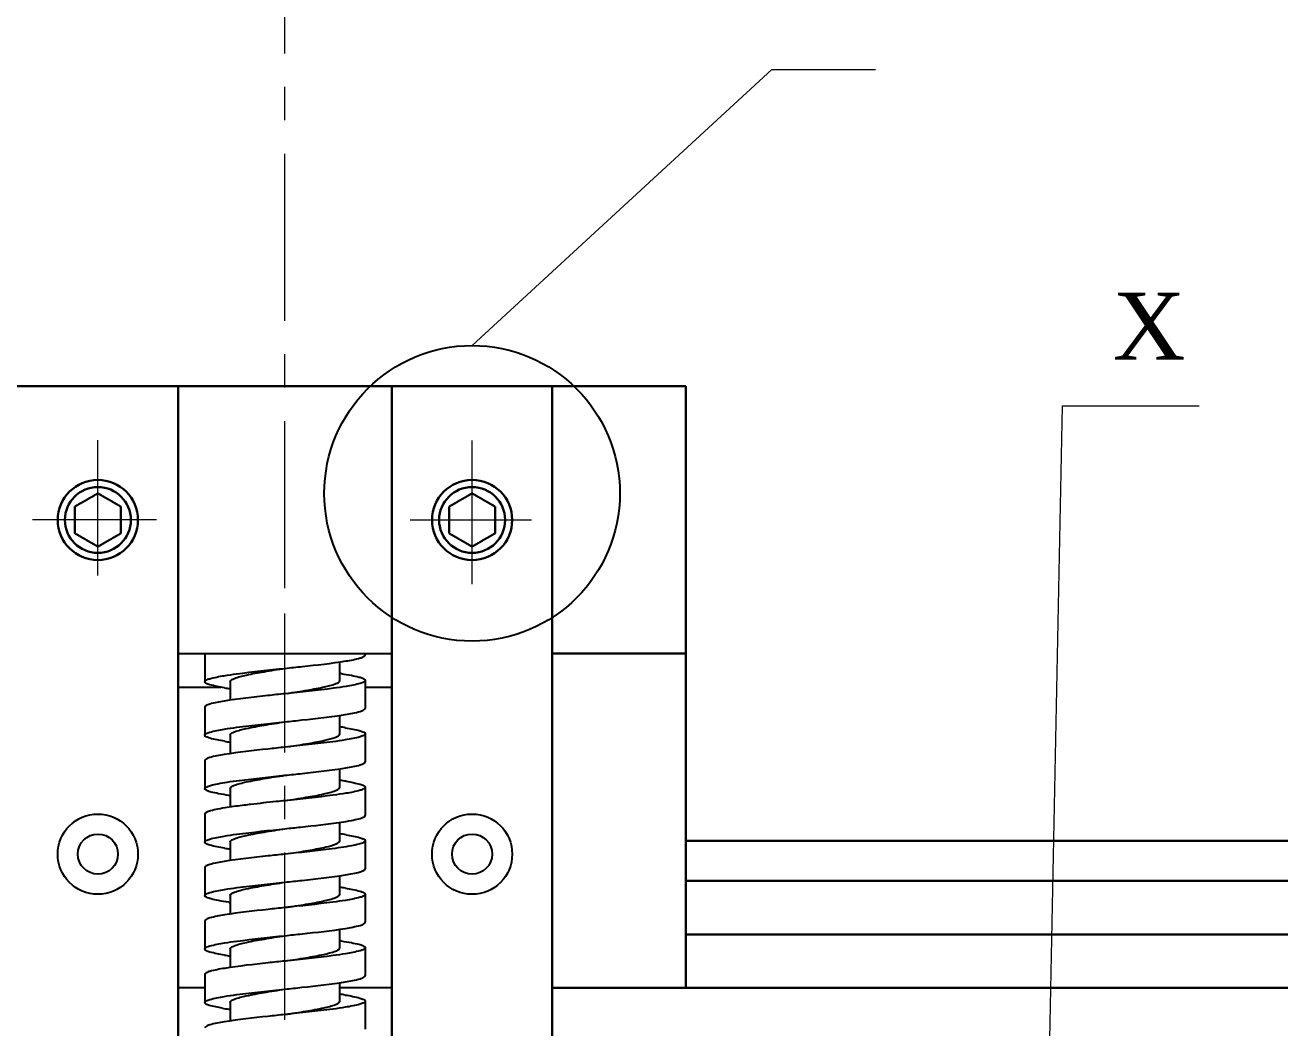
# Model space of a CAD drawing. Header units: inches. Extents: x -8900 to -5053, y -1814 to -15.
# Drawn here: x -8453.8 to -8359.9, y -1162.3 to -1087.2 of the extents above; entities that cross this region are included whole.
import ezdxf

# ---------------------------------------------------------------- set-up
doc = ezdxf.new("R2010")
doc.units = ezdxf.units.IN
doc.header["$LTSCALE"] = 2
doc.header["$MEASUREMENT"] = 0
doc.linetypes.add('CENTER', pattern=[2, 1.25, -0.25, 0.25, -0.25])
doc.linetypes.add('HIDDEN', pattern=[0.375, 0.25, -0.125])
doc.layers.add('02___PRT_ALL_AXES', color=7, linetype='Continuous')
doc.layers.add('duong co ban', color=7, linetype='Continuous', lineweight=50)
doc.layers.add('duong tam', color=1, linetype='CENTER', lineweight=20)
doc.styles.get("Standard").update_dxf_attribs({"font": 'arial.ttf', "height": 2.5})

msp = doc.modelspace()

# ---------------------------------------------------------------- linework, layer by layer
at = {"color": 7, "linetype": 'Continuous', "lineweight": 30}
for p, q in [((-8464.306, -1114.251), (-8404.306, -1114.251)), ((-8442.306, -1334.136), (-8442.306, -1114.251)), ((-8426.306, -1334.136), (-8426.306, -1114.251)), ((-8414.306, -1334.136), (-8414.306, -1114.251)), ((-8404.306, -1114.251), (-8404.306, -1159.251)), ((-8414.306, -1134.251), (-8404.306, -1134.251)), ((-8093.195, -1148.251), (-8404.306, -1148.251)), ((-8093.195, -1151.251), (-8404.306, -1151.251)), ((-8093.195, -1155.251), (-8404.306, -1155.251)), ((-8078.195, -1159.251), (-8414.306, -1159.251))]:
    msp.add_line(p, q, dxfattribs=at)
at = {"color": 7, "linetype": 'Continuous'}
for p, q in [((-8442.306, -1134.251), (-8426.306, -1134.251)), ((-8430.206, -1136.251), (-8430.206, -1134.867)), ((-8442.306, -1136.751), (-8439.117, -1136.751)), ((-8438.406, -1136.351), (-8438.406, -1137.735)), ((-8428.306, -1136.751), (-8426.306, -1136.751)), ((-8430.206, -1140.251), (-8430.206, -1138.867)), ((-8438.406, -1140.351), (-8438.406, -1141.736)), ((-8430.206, -1144.251), (-8430.206, -1142.867)), ((-8438.406, -1144.351), (-8438.406, -1145.733)), ((-8430.206, -1148.251), (-8430.206, -1146.866)), ((-8438.406, -1148.351), (-8438.406, -1149.735)), ((-8430.206, -1152.251), (-8430.206, -1150.867)), ((-8438.406, -1152.351), (-8438.406, -1153.735)), ((-8430.206, -1156.251), (-8430.206, -1154.867)), ((-8438.406, -1156.351), (-8438.406, -1157.735)), ((-8440.306, -1159.251), (-8442.306, -1159.251)), ((-8430.206, -1160.251), (-8430.206, -1158.867)), ((-8426.306, -1159.251), (-8430.206, -1159.251)), ((-8438.406, -1160.351), (-8438.406, -1161.735))]:
    msp.add_line(p, q, dxfattribs=at)
msp.add_circle((-8420.306, -1122.258), 11.058, dxfattribs=at)
at = {"color": 7, "linetype": 'Continuous', "lineweight": 30}
for centre, radius in [((-8448.306, -1124.251), 3), ((-8448.305, -1124.251), 2.465), ((-8420.306, -1124.251), 3), ((-8420.306, -1124.251), 2.465)]:
    msp.add_circle(centre, radius, dxfattribs=at)
at = {"color": 7, "linetype": 'Continuous'}
for centre, radius, start, end in [((-8434.689, -1166.599), 31.193, 81.5319, 81.66173), ((-8434.605, -1110.578), 26.567, 260.84163, 261.69436), ((-8434.036, -1166.218), 26.763, 80.87401, 81.69423), ((-8434.594, -1114.502), 26.644, 260.85492, 261.69424), ((-8433.903, -1169.347), 25.882, 80.72373, 81.69643), ((-8433.896, -1113.829), 31.369, 261.53456, 261.70055), ((-8433.915, -1173.421), 25.957, 80.73415, 81.69835), ((-8434.617, -1122.655), 26.489, 260.82851, 261.69458), ((-8434.023, -1178.137), 26.682, 80.86093, 81.69397), ((-8433.929, -1122.05), 31.146, 261.52808, 261.65839), ((-8434.685, -1186.575), 31.168, 81.53045, 81.65988), ((-8434.602, -1130.555), 26.59, 260.84592, 261.69384), ((-8434.07, -1186.443), 26.991, 80.91182, 81.69372), ((-8435.098, -1137.749), 23.358, 260.39231, 261.56689), ((-8433.93, -1130.053), 31.143, 261.51748, 261.65202)]:
    msp.add_arc(centre, radius, start, end, dxfattribs=at)
at = {"color": 7, "linetype": 'Continuous', "lineweight": 30}
for points, weights in [([(-8450.032, -1123.254), (-8449.569, -1122.987), (-8449.168, -1122.756)], [1.01001874936, 1.04314139574, 1]), ([(-8449.168, -1122.756), (-8448.768, -1122.525), (-8448.305, -1122.257)], [1, 1.04314139574, 1.01001874936]), ([(-8448.305, -1122.257), (-8447.842, -1122.525), (-8447.442, -1122.756)], [1.01001874936, 1.04314139574, 1]), ([(-8447.442, -1122.756), (-8447.041, -1122.987), (-8446.579, -1123.254)], [1, 1.04314139574, 1.01001874936]), ([(-8421.17, -1122.756), (-8421.57, -1122.987), (-8422.033, -1123.254)], [1, 1.04314139574, 1.01001874936]), ([(-8420.306, -1122.257), (-8420.769, -1122.525), (-8421.17, -1122.756)], [1.01001874936, 1.04314139574, 1]), ([(-8419.443, -1122.756), (-8419.844, -1122.525), (-8420.306, -1122.257)], [1, 1.04314139574, 1.01001874936]), ([(-8418.58, -1123.254), (-8419.042, -1122.987), (-8419.443, -1122.756)], [1.01001874936, 1.04314139574, 1]), ([(-8450.032, -1124.251), (-8450.032, -1123.788), (-8450.032, -1123.254)], [1, 1.04314139574, 1.01001874936]), ([(-8446.579, -1123.254), (-8446.579, -1123.788), (-8446.579, -1124.251)], [1.01001874936, 1.04314139574, 1]), ([(-8422.033, -1123.254), (-8422.033, -1123.788), (-8422.033, -1124.251)], [1.01001874936, 1.04314139574, 1]), ([(-8418.58, -1124.251), (-8418.58, -1123.788), (-8418.58, -1123.254)], [1, 1.04314139574, 1.01001874936]), ([(-8450.032, -1125.248), (-8450.032, -1124.714), (-8450.032, -1124.251)], [1.01001874936, 1.04314139574, 1]), ([(-8446.579, -1124.251), (-8446.579, -1124.714), (-8446.579, -1125.248)], [1, 1.04314139574, 1.01001874936]), ([(-8422.033, -1124.251), (-8422.033, -1124.714), (-8422.033, -1125.248)], [1, 1.04314139574, 1.01001874936]), ([(-8418.58, -1125.248), (-8418.58, -1124.714), (-8418.58, -1124.251)], [1.01001874936, 1.04314139574, 1]), ([(-8449.168, -1125.746), (-8449.569, -1125.515), (-8450.032, -1125.248)], [1, 1.04314139574, 1.01001874936]), ([(-8446.579, -1125.248), (-8447.041, -1125.515), (-8447.442, -1125.746)], [1.01001874936, 1.04314139574, 1]), ([(-8422.033, -1125.248), (-8421.57, -1125.515), (-8421.17, -1125.746)], [1.01001874936, 1.04314139574, 1]), ([(-8419.443, -1125.746), (-8419.042, -1125.515), (-8418.58, -1125.248)], [1, 1.04314139574, 1.01001874936]), ([(-8448.305, -1126.245), (-8448.768, -1125.978), (-8449.168, -1125.746)], [1.01001874936, 1.04314139574, 1]), ([(-8447.442, -1125.746), (-8447.842, -1125.978), (-8448.305, -1126.245)], [1, 1.04314139574, 1.01001874936]), ([(-8421.17, -1125.746), (-8420.769, -1125.978), (-8420.306, -1126.245)], [1, 1.04314139574, 1.01001874936]), ([(-8420.306, -1126.245), (-8419.844, -1125.978), (-8419.443, -1125.746)], [1.01001874936, 1.04314139574, 1])]:
    msp.add_rational_spline(points, weights, degree=2, dxfattribs=at)
at = {"color": 7, "linetype": 'Continuous'}
for points, knots in [([(-8434.306, -1135.351), (-8433.877, -1135.306), (-8432.353, -1135.142), (-8430.827, -1134.978), (-8429.74, -1134.801)], [0, 0, 0, 0, 0.281353, 1, 1, 1, 1]), ([(-8429.74, -1134.801), (-8429.382, -1134.742), (-8428.911, -1134.652), (-8428.449, -1134.508), (-8428.306, -1134.4), (-8428.306, -1134.351)], [0, 0, 0, 0, 0.709777, 0.904748, 1, 1, 1, 1]), ([(-8440.306, -1136.351), (-8440.306, -1136.302), (-8440.161, -1136.194), (-8439.697, -1136.049), (-8439.223, -1135.959), (-8438.863, -1135.9)], [0, 0, 0, 0, 0.095136, 0.29011, 1, 1, 1, 1]), ([(-8438.863, -1135.9), (-8438.551, -1135.849), (-8437.035, -1135.635), (-8435.512, -1135.479), (-8434.306, -1135.351)], [0, 0, 0, 0, 0.207069, 1, 1, 1, 1]), ([(-8438.406, -1136.351), (-8438.406, -1136.302), (-8438.299, -1136.184), (-8437.897, -1136.015), (-8437.063, -1135.807), (-8435.8, -1135.583), (-8434.829, -1135.432), (-8434.306, -1135.351)], [0, 0, 0, 0, 0.034523, 0.096427, 0.312241, 0.628608, 1, 1, 1, 1]), ([(-8430.096, -1135.746), (-8429.842, -1135.784), (-8429.402, -1135.852), (-8428.828, -1135.98), (-8428.495, -1136.074), (-8428.306, -1136.194), (-8428.306, -1136.251)], [0, 0, 0, 0, 0.407115, 0.713114, 0.908825, 1, 1, 1, 1]), ([(-8438.834, -1136.807), (-8439.201, -1136.747), (-8439.685, -1136.656), (-8440.157, -1136.51), (-8440.306, -1136.401), (-8440.306, -1136.351)], [0, 0, 0, 0, 0.710235, 0.905271, 1, 1, 1, 1]), ([(-8429.74, -1136.701), (-8430.053, -1136.752), (-8431.571, -1136.967), (-8433.097, -1137.123), (-8434.306, -1137.251)], [0, 0, 0, 0, 0.206848, 1, 1, 1, 1]), ([(-8434.15, -1137.227), (-8433.643, -1137.148), (-8432.721, -1137.005), (-8431.451, -1136.772), (-8430.719, -1136.588), (-8430.206, -1136.379), (-8430.206, -1136.251)], [0, 0, 0, 0, 0.374844, 0.691388, 0.906385, 1, 1, 1, 1]), ([(-8428.306, -1136.251), (-8428.306, -1136.3), (-8428.449, -1136.408), (-8428.911, -1136.552), (-8429.382, -1136.642), (-8429.74, -1136.701)], [0, 0, 0, 0, 0.095252, 0.290223, 1, 1, 1, 1]), ([(-8438.863, -1137.8), (-8439.223, -1137.859), (-8439.697, -1137.949), (-8440.161, -1138.094), (-8440.306, -1138.202), (-8440.306, -1138.251)], [0, 0, 0, 0, 0.709894, 0.904867, 1, 1, 1, 1]), ([(-8434.306, -1137.251), (-8434.734, -1137.296), (-8436.255, -1137.46), (-8437.778, -1137.623), (-8438.863, -1137.8)], [0, 0, 0, 0, 0.281198, 1, 1, 1, 1]), ([(-8434.306, -1139.351), (-8433.883, -1139.306), (-8432.376, -1139.145), (-8430.868, -1138.982), (-8429.791, -1138.809)], [0, 0, 0, 0, 0.280335, 1, 1, 1, 1]), ([(-8429.791, -1138.809), (-8429.421, -1138.749), (-8428.933, -1138.658), (-8428.456, -1138.511), (-8428.306, -1138.401), (-8428.306, -1138.351)], [0, 0, 0, 0, 0.710157, 0.905312, 1, 1, 1, 1]), ([(-8438.851, -1139.898), (-8438.538, -1139.847), (-8437.027, -1139.634), (-8435.508, -1139.479), (-8434.306, -1139.351)], [0, 0, 0, 0, 0.207465, 1, 1, 1, 1]), ([(-8438.406, -1140.351), (-8438.406, -1140.302), (-8438.299, -1140.184), (-8437.897, -1140.015), (-8437.063, -1139.807), (-8435.8, -1139.583), (-8434.829, -1139.432), (-8434.306, -1139.351)], [0, 0, 0, 0, 0.03453, 0.096426, 0.312244, 0.62861, 1, 1, 1, 1]), ([(-8429.791, -1139.793), (-8429.42, -1139.853), (-8428.932, -1139.945), (-8428.455, -1140.091), (-8428.306, -1140.202), (-8428.306, -1140.251)], [0, 0, 0, 0, 0.710555, 0.90557, 1, 1, 1, 1]), ([(-8440.306, -1140.351), (-8440.306, -1140.302), (-8440.16, -1140.193), (-8439.692, -1140.048), (-8439.214, -1139.957), (-8438.851, -1139.898)], [0, 0, 0, 0, 0.094848, 0.289788, 1, 1, 1, 1]), ([(-8438.828, -1140.808), (-8439.197, -1140.748), (-8439.682, -1140.657), (-8440.156, -1140.51), (-8440.305, -1140.401), (-8440.306, -1140.351)], [0, 0, 0, 0, 0.710123, 0.905232, 1, 1, 1, 1]), ([(-8429.791, -1140.709), (-8430.103, -1140.759), (-8431.604, -1140.97), (-8433.112, -1141.124), (-8434.306, -1141.251)], [0, 0, 0, 0, 0.208255, 1, 1, 1, 1]), ([(-8434.047, -1141.211), (-8433.55, -1141.134), (-8432.651, -1140.994), (-8431.414, -1140.764), (-8430.701, -1140.583), (-8430.206, -1140.376), (-8430.206, -1140.251)], [0, 0, 0, 0, 0.376343, 0.692378, 0.906437, 1, 1, 1, 1]), ([(-8428.306, -1140.251), (-8428.306, -1140.301), (-8428.456, -1140.411), (-8428.933, -1140.558), (-8429.421, -1140.649), (-8429.791, -1140.709)], [0, 0, 0, 0, 0.094688, 0.289843, 1, 1, 1, 1]), ([(-8434.306, -1141.251), (-8434.732, -1141.296), (-8436.249, -1141.459), (-8437.767, -1141.622), (-8438.851, -1141.798)], [0, 0, 0, 0, 0.280918, 1, 1, 1, 1]), ([(-8438.851, -1141.798), (-8439.214, -1141.857), (-8439.692, -1141.948), (-8440.16, -1142.093), (-8440.306, -1142.202), (-8440.306, -1142.251)], [0, 0, 0, 0, 0.710212, 0.905152, 1, 1, 1, 1]), ([(-8429.749, -1142.802), (-8429.389, -1142.743), (-8428.915, -1142.653), (-8428.45, -1142.508), (-8428.306, -1142.4), (-8428.306, -1142.351)], [0, 0, 0, 0, 0.709928, 0.904893, 1, 1, 1, 1]), ([(-8438.63, -1143.863), (-8438.324, -1143.817), (-8436.886, -1143.621), (-8435.442, -1143.472), (-8434.306, -1143.351)], [0, 0, 0, 0, 0.212992, 1, 1, 1, 1]), ([(-8438.406, -1144.351), (-8438.406, -1144.302), (-8438.299, -1144.184), (-8437.897, -1144.015), (-8437.063, -1143.807), (-8435.8, -1143.583), (-8434.829, -1143.432), (-8434.306, -1143.351)], [0, 0, 0, 0, 0.034539, 0.096426, 0.312245, 0.628613, 1, 1, 1, 1]), ([(-8434.306, -1143.351), (-8433.878, -1143.306), (-8432.357, -1143.142), (-8430.834, -1142.979), (-8429.749, -1142.802)], [0, 0, 0, 0, 0.281148, 1, 1, 1, 1]), ([(-8440.306, -1144.351), (-8440.305, -1144.296), (-8440.131, -1144.18), (-8439.817, -1144.089), (-8439.28, -1143.966), (-8438.868, -1143.9), (-8438.63, -1143.863)], [0, 0, 0, 0, 0.09239, 0.28787, 0.593127, 1, 1, 1, 1]), ([(-8438.514, -1144.856), (-8438.768, -1144.818), (-8439.208, -1144.75), (-8439.783, -1144.622), (-8440.116, -1144.529), (-8440.306, -1144.408), (-8440.306, -1144.351)], [0, 0, 0, 0, 0.407145, 0.713151, 0.908869, 1, 1, 1, 1]), ([(-8434.306, -1145.251), (-8433.782, -1145.17), (-8432.812, -1145.019), (-8431.548, -1144.795), (-8430.714, -1144.588), (-8430.313, -1144.418), (-8430.206, -1144.3), (-8430.206, -1144.251)], [0, 0, 0, 0, 0.3714, 0.687783, 0.903599, 0.965459, 1, 1, 1, 1]), ([(-8428.306, -1144.251), (-8428.306, -1144.3), (-8428.45, -1144.408), (-8428.915, -1144.553), (-8429.389, -1144.643), (-8429.749, -1144.702)], [0, 0, 0, 0, 0.095107, 0.290072, 1, 1, 1, 1]), ([(-8429.731, -1143.803), (-8429.376, -1143.861), (-8428.907, -1143.951), (-8428.448, -1144.095), (-8428.306, -1144.203), (-8428.306, -1144.251)], [0, 0, 0, 0, 0.709671, 0.904615, 1, 1, 1, 1]), ([(-8434.306, -1145.251), (-8434.526, -1145.274), (-8435.383, -1145.365), (-8436.24, -1145.458), (-8436.876, -1145.533)], [0, 0, 0, 0, 0.257409, 1, 1, 1, 1]), ([(-8429.749, -1144.702), (-8430.062, -1144.753), (-8431.577, -1144.967), (-8433.099, -1145.123), (-8434.306, -1145.251)], [0, 0, 0, 0, 0.207135, 1, 1, 1, 1]), ([(-8438.63, -1145.763), (-8438.868, -1145.8), (-8439.28, -1145.866), (-8439.817, -1145.989), (-8440.131, -1146.08), (-8440.305, -1146.196), (-8440.306, -1146.251)], [0, 0, 0, 0, 0.406873, 0.71213, 0.90761, 1, 1, 1, 1]), ([(-8436.876, -1145.533), (-8437.036, -1145.552), (-8437.621, -1145.622), (-8438.206, -1145.699), (-8438.63, -1145.763)], [0, 0, 0, 0, 0.273005, 1, 1, 1, 1]), ([(-8430.096, -1146.856), (-8429.842, -1146.818), (-8429.402, -1146.75), (-8428.828, -1146.622), (-8428.495, -1146.529), (-8428.306, -1146.409), (-8428.306, -1146.351)], [0, 0, 0, 0, 0.407113, 0.713114, 0.908828, 1, 1, 1, 1]), ([(-8434.306, -1147.351), (-8433.92, -1147.31), (-8432.515, -1147.16), (-8431.109, -1147.007), (-8430.096, -1146.856)], [0, 0, 0, 0, 0.274856, 1, 1, 1, 1]), ([(-8440.306, -1148.351), (-8440.306, -1148.302), (-8440.16, -1148.194), (-8439.694, -1148.049), (-8439.218, -1147.958), (-8438.856, -1147.899)], [0, 0, 0, 0, 0.09503, 0.290013, 1, 1, 1, 1]), ([(-8438.856, -1147.899), (-8438.544, -1147.848), (-8437.031, -1147.634), (-8435.51, -1147.479), (-8434.306, -1147.351)], [0, 0, 0, 0, 0.207268, 1, 1, 1, 1]), ([(-8438.406, -1148.351), (-8438.406, -1148.302), (-8438.299, -1148.185), (-8437.897, -1148.015), (-8437.063, -1147.807), (-8435.8, -1147.583), (-8434.829, -1147.432), (-8434.306, -1147.351)], [0, 0, 0, 0, 0.034547, 0.096419, 0.312243, 0.628613, 1, 1, 1, 1]), ([(-8433.84, -1149.179), (-8433.366, -1149.105), (-8432.511, -1148.97), (-8431.341, -1148.746), (-8430.665, -1148.573), (-8430.206, -1148.369), (-8430.206, -1148.251)], [0, 0, 0, 0, 0.379181, 0.69419, 0.906449, 1, 1, 1, 1]), ([(-8428.306, -1148.251), (-8428.306, -1148.309), (-8428.495, -1148.429), (-8428.828, -1148.522), (-8429.402, -1148.65), (-8429.842, -1148.718), (-8430.096, -1148.756)], [0, 0, 0, 0, 0.091172, 0.286886, 0.592887, 1, 1, 1, 1]), ([(-8429.735, -1147.802), (-8429.379, -1147.861), (-8428.909, -1147.951), (-8428.449, -1148.095), (-8428.306, -1148.203), (-8428.306, -1148.251)], [0, 0, 0, 0, 0.70972, 0.904681, 1, 1, 1, 1]), ([(-8438.839, -1148.806), (-8439.205, -1148.747), (-8439.687, -1148.655), (-8440.158, -1148.51), (-8440.306, -1148.401), (-8440.306, -1148.351)], [0, 0, 0, 0, 0.710168, 0.905195, 1, 1, 1, 1]), ([(-8430.096, -1148.756), (-8430.397, -1148.801), (-8431.798, -1148.988), (-8433.203, -1149.134), (-8434.306, -1149.251)], [0, 0, 0, 0, 0.215513, 1, 1, 1, 1]), ([(-8438.856, -1149.799), (-8439.218, -1149.858), (-8439.694, -1149.949), (-8440.16, -1150.094), (-8440.306, -1150.202), (-8440.306, -1150.251)], [0, 0, 0, 0, 0.709987, 0.90497, 1, 1, 1, 1]), ([(-8434.306, -1149.251), (-8434.733, -1149.296), (-8436.252, -1149.459), (-8437.772, -1149.623), (-8438.856, -1149.799)], [0, 0, 0, 0, 0.281054, 1, 1, 1, 1]), ([(-8434.306, -1151.351), (-8433.883, -1151.306), (-8432.374, -1151.144), (-8430.864, -1150.982), (-8429.786, -1150.808)], [0, 0, 0, 0, 0.280441, 1, 1, 1, 1]), ([(-8429.786, -1150.808), (-8429.417, -1150.748), (-8428.931, -1150.657), (-8428.455, -1150.511), (-8428.306, -1150.401), (-8428.306, -1150.351)], [0, 0, 0, 0, 0.710089, 0.905231, 1, 1, 1, 1]), ([(-8440.306, -1152.351), (-8440.306, -1152.302), (-8440.157, -1152.192), (-8439.682, -1152.046), (-8439.196, -1151.954), (-8438.827, -1151.894)], [0, 0, 0, 0, 0.094557, 0.289568, 1, 1, 1, 1]), ([(-8438.827, -1151.894), (-8438.515, -1151.844), (-8437.011, -1151.633), (-8435.501, -1151.478), (-8434.306, -1151.351)], [0, 0, 0, 0, 0.208102, 1, 1, 1, 1]), ([(-8438.406, -1152.351), (-8438.406, -1152.302), (-8438.299, -1152.185), (-8437.897, -1152.015), (-8437.063, -1151.807), (-8435.8, -1151.583), (-8434.829, -1151.432), (-8434.306, -1151.351)], [0, 0, 0, 0, 0.034554, 0.096413, 0.31224, 0.628613, 1, 1, 1, 1]), ([(-8429.785, -1151.794), (-8429.416, -1151.854), (-8428.93, -1151.946), (-8428.455, -1152.092), (-8428.306, -1152.202), (-8428.306, -1152.251)], [0, 0, 0, 0, 0.710523, 0.905512, 1, 1, 1, 1]), ([(-8438.518, -1152.856), (-8438.771, -1152.818), (-8439.211, -1152.749), (-8439.784, -1152.622), (-8440.116, -1152.528), (-8440.305, -1152.409), (-8440.306, -1152.351)], [0, 0, 0, 0, 0.407057, 0.71301, 0.908734, 1, 1, 1, 1]), ([(-8434.306, -1153.251), (-8433.782, -1153.17), (-8432.812, -1153.019), (-8431.548, -1152.795), (-8430.714, -1152.588), (-8430.313, -1152.418), (-8430.206, -1152.3), (-8430.206, -1152.251)], [0, 0, 0, 0, 0.371394, 0.687775, 0.903603, 0.965445, 1, 1, 1, 1]), ([(-8429.786, -1152.708), (-8430.097, -1152.758), (-8431.601, -1152.97), (-8433.111, -1153.124), (-8434.306, -1153.251)], [0, 0, 0, 0, 0.208112, 1, 1, 1, 1]), ([(-8428.306, -1152.251), (-8428.306, -1152.301), (-8428.455, -1152.411), (-8428.931, -1152.557), (-8429.417, -1152.648), (-8429.786, -1152.708)], [0, 0, 0, 0, 0.094769, 0.289911, 1, 1, 1, 1]), ([(-8438.827, -1153.794), (-8439.196, -1153.854), (-8439.682, -1153.946), (-8440.157, -1154.092), (-8440.306, -1154.202), (-8440.306, -1154.251)], [0, 0, 0, 0, 0.710432, 0.905443, 1, 1, 1, 1]), ([(-8434.306, -1153.251), (-8434.729, -1153.296), (-8436.238, -1153.458), (-8437.748, -1153.62), (-8438.827, -1153.794)], [0, 0, 0, 0, 0.280442, 1, 1, 1, 1]), ([(-8434.306, -1155.351), (-8433.88, -1155.306), (-8432.366, -1155.143), (-8430.85, -1154.981), (-8429.768, -1154.805)], [0, 0, 0, 0, 0.280761, 1, 1, 1, 1]), ([(-8429.768, -1154.805), (-8429.404, -1154.746), (-8428.923, -1154.655), (-8428.453, -1154.509), (-8428.306, -1154.4), (-8428.306, -1154.351)], [0, 0, 0, 0, 0.710203, 0.905194, 1, 1, 1, 1]), ([(-8438.829, -1155.895), (-8438.517, -1155.844), (-8437.013, -1155.633), (-8435.502, -1155.478), (-8434.306, -1155.351)], [0, 0, 0, 0, 0.208029, 1, 1, 1, 1]), ([(-8438.406, -1156.351), (-8438.406, -1156.302), (-8438.299, -1156.185), (-8437.897, -1156.015), (-8437.063, -1155.807), (-8435.8, -1155.583), (-8434.829, -1155.432), (-8434.306, -1155.351)], [0, 0, 0, 0, 0.034558, 0.096407, 0.312236, 0.628612, 1, 1, 1, 1]), ([(-8430.095, -1155.746), (-8429.841, -1155.784), (-8429.402, -1155.853), (-8428.828, -1155.98), (-8428.495, -1156.074), (-8428.306, -1156.193), (-8428.306, -1156.251)], [0, 0, 0, 0, 0.407084, 0.713059, 0.908775, 1, 1, 1, 1]), ([(-8440.306, -1156.351), (-8440.305, -1156.301), (-8440.156, -1156.192), (-8439.682, -1156.045), (-8439.197, -1155.954), (-8438.829, -1155.895)], [0, 0, 0, 0, 0.094804, 0.289933, 1, 1, 1, 1]), ([(-8438.832, -1156.807), (-8439.2, -1156.748), (-8439.684, -1156.656), (-8440.158, -1156.51), (-8440.306, -1156.4), (-8440.306, -1156.351)], [0, 0, 0, 0, 0.710452, 0.905427, 1, 1, 1, 1]), ([(-8434.306, -1157.251), (-8433.782, -1157.17), (-8432.812, -1157.019), (-8431.548, -1156.795), (-8430.714, -1156.588), (-8430.313, -1156.418), (-8430.206, -1156.3), (-8430.206, -1156.251)], [0, 0, 0, 0, 0.37139, 0.687769, 0.903598, 0.965442, 1, 1, 1, 1]), ([(-8429.768, -1156.705), (-8430.081, -1156.756), (-8431.59, -1156.968), (-8433.105, -1157.124), (-8434.306, -1157.251)], [0, 0, 0, 0, 0.207666, 1, 1, 1, 1]), ([(-8428.306, -1156.251), (-8428.306, -1156.3), (-8428.453, -1156.409), (-8428.923, -1156.555), (-8429.404, -1156.646), (-8429.768, -1156.705)], [0, 0, 0, 0, 0.094806, 0.289797, 1, 1, 1, 1]), ([(-8434.306, -1157.251), (-8434.729, -1157.296), (-8436.239, -1157.458), (-8437.75, -1157.621), (-8438.829, -1157.795)], [0, 0, 0, 0, 0.280502, 1, 1, 1, 1]), ([(-8438.829, -1157.795), (-8439.197, -1157.854), (-8439.682, -1157.945), (-8440.156, -1158.092), (-8440.305, -1158.201), (-8440.306, -1158.251)], [0, 0, 0, 0, 0.710067, 0.905196, 1, 1, 1, 1]), ([(-8429.796, -1158.81), (-8429.424, -1158.75), (-8428.934, -1158.658), (-8428.456, -1158.511), (-8428.306, -1158.401), (-8428.306, -1158.351)], [0, 0, 0, 0, 0.710491, 0.905567, 1, 1, 1, 1]), ([(-8438.857, -1159.899), (-8438.544, -1159.848), (-8437.031, -1159.635), (-8435.51, -1159.479), (-8434.306, -1159.351)], [0, 0, 0, 0, 0.20725, 1, 1, 1, 1]), ([(-8438.406, -1160.351), (-8438.406, -1160.302), (-8438.299, -1160.185), (-8437.897, -1160.014), (-8437.063, -1159.807), (-8435.8, -1159.583), (-8434.829, -1159.432), (-8434.306, -1159.351)], [0, 0, 0, 0, 0.034563, 0.096395, 0.312226, 0.628606, 1, 1, 1, 1]), ([(-8434.306, -1159.351), (-8433.884, -1159.306), (-8432.378, -1159.145), (-8430.872, -1158.983), (-8429.796, -1158.81)], [0, 0, 0, 0, 0.280248, 1, 1, 1, 1]), ([(-8440.306, -1160.351), (-8440.306, -1160.302), (-8440.16, -1160.194), (-8439.694, -1160.049), (-8439.218, -1159.958), (-8438.857, -1159.899)], [0, 0, 0, 0, 0.095037, 0.290045, 1, 1, 1, 1]), ([(-8438.997, -1160.78), (-8439.324, -1160.724), (-8439.753, -1160.639), (-8440.178, -1160.5), (-8440.306, -1160.397), (-8440.306, -1160.351)], [0, 0, 0, 0, 0.708218, 0.902897, 1, 1, 1, 1]), ([(-8434.306, -1161.251), (-8433.782, -1161.17), (-8432.812, -1161.019), (-8431.548, -1160.795), (-8430.714, -1160.588), (-8430.313, -1160.418), (-8430.206, -1160.3), (-8430.206, -1160.251)], [0, 0, 0, 0, 0.371388, 0.687763, 0.903592, 0.965442, 1, 1, 1, 1]), ([(-8429.806, -1159.791), (-8429.432, -1159.851), (-8428.939, -1159.943), (-8428.458, -1160.09), (-8428.306, -1160.201), (-8428.306, -1160.251)], [0, 0, 0, 0, 0.710398, 0.90557, 1, 1, 1, 1]), ([(-8428.306, -1160.251), (-8428.306, -1160.301), (-8428.456, -1160.411), (-8428.934, -1160.558), (-8429.424, -1160.65), (-8429.796, -1160.71)], [0, 0, 0, 0, 0.094433, 0.289509, 1, 1, 1, 1]), ([(-8434.306, -1161.251), (-8434.733, -1161.296), (-8436.252, -1161.459), (-8437.773, -1161.623), (-8438.857, -1161.799)], [0, 0, 0, 0, 0.281053, 1, 1, 1, 1]), ([(-8429.796, -1160.71), (-8430.107, -1160.76), (-8431.607, -1160.97), (-8433.114, -1161.125), (-8434.306, -1161.251)], [0, 0, 0, 0, 0.208357, 1, 1, 1, 1]), ([(-8438.857, -1161.799), (-8439.218, -1161.858), (-8439.694, -1161.949), (-8440.16, -1162.094), (-8440.306, -1162.202), (-8440.306, -1162.251)], [0, 0, 0, 0, 0.709955, 0.904963, 1, 1, 1, 1])]:
    msp.add_open_spline(points, degree=3, knots=knots, dxfattribs=at)
at = {"layer": '02___PRT_ALL_AXES', "color": 8, "linetype": 'HIDDEN'}
msp.add_line((-8441.806, -1114.251), (-8426.806, -1114.251), dxfattribs=at)
at = {"layer": '02___PRT_ALL_AXES', "color": 7, "linetype": 'Continuous'}
for p, q in [((-8440.306, -1134.251), (-8440.306, -1136.351)), ((-8428.306, -1134.251), (-8428.306, -1134.351)), ((-8428.306, -1136.251), (-8428.306, -1138.351)), ((-8440.306, -1138.251), (-8440.306, -1140.351)), ((-8428.306, -1140.251), (-8428.306, -1142.351)), ((-8440.306, -1142.251), (-8440.306, -1144.351)), ((-8428.306, -1144.251), (-8428.306, -1146.351)), ((-8440.306, -1146.251), (-8440.306, -1148.351)), ((-8428.306, -1148.251), (-8428.306, -1150.351)), ((-8440.306, -1150.251), (-8440.306, -1152.351)), ((-8428.306, -1152.251), (-8428.306, -1154.351)), ((-8440.306, -1154.251), (-8440.306, -1156.351)), ((-8428.306, -1156.251), (-8428.306, -1158.351)), ((-8440.306, -1158.251), (-8440.306, -1160.351)), ((-8428.306, -1160.251), (-8428.306, -1162.351))]:
    msp.add_line(p, q, dxfattribs=at)
for centre, radius in [((-8448.306, -1149.251), 3), ((-8420.306, -1149.251), 3), ((-8448.306, -1149.251), 1.5), ((-8420.306, -1149.251), 1.5)]:
    msp.add_circle(centre, radius, dxfattribs=at)
at = {"layer": 'duong co ban', "lineweight": 20}
for p, q in [((-8420.306, -1111.199), (-8397.871, -1090.542)), ((-8397.871, -1090.542), (-8390.125, -1090.542)), ((-8380.32, -1328.472), (-8376.139, -1115.718)), ((-8376.139, -1115.718), (-8365.899, -1115.718))]:
    msp.add_line(p, q, dxfattribs=at)
at = {"layer": 'duong tam', "ltscale": 5}
for p, q in [((-8434.306, -1129.351), (-8434.306, -1076.518)), ((-8448.306, -1128.411), (-8448.305, -1118.281)), ((-8420.305, -1129.053), (-8420.306, -1118.309)), ((-8443.921, -1124.251), (-8453.198, -1124.251)), ((-8424.944, -1124.251), (-8415.865, -1124.251)), ((-8434.306, -1341.636), (-8434.306, -1131.251))]:
    msp.add_line(p, q, dxfattribs=at)

# ---------------------------------------------------------------- texts
at = {"layer": 'duong co ban', "lineweight": 20, "insert": (-8372.376, -1107.253), "char_height": 5, "width": 12.32301, "attachment_point": 1}
msp.add_mtext('{\\fTimes New Roman|b0|i0|c0|p18;X}', dxfattribs=at)

doc.saveas('drawing.dxf')
